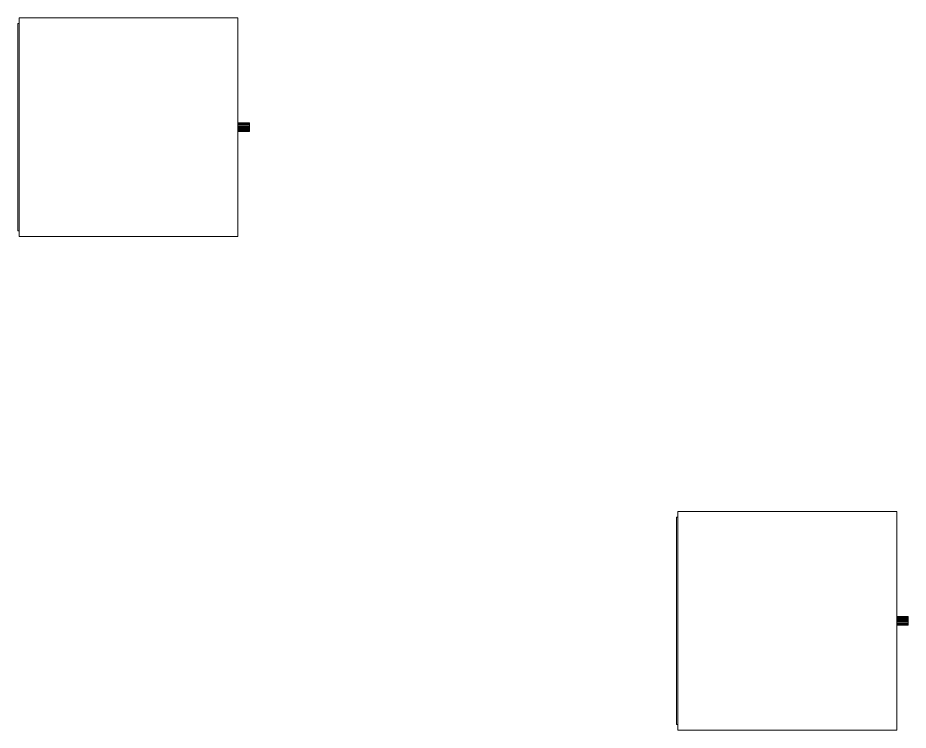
# Model space of a CAD drawing. Header units: inches. Extents: x -3354 to -3, y -8 to 1149.
# Drawn here: x -2817.7 to -2740.4, y 1087.3 to 1149.2 of the extents above; entities that cross this region are included whole.
import ezdxf

# ---------------------------------------------------------------- set-up
doc = ezdxf.new("R2010")
doc.units = ezdxf.units.IN
doc.header["$MEASUREMENT"] = 0
doc.layers.add('M-EQPM', color=50, linetype='Continuous', lineweight=13)

# ---------------------------------------------------------------- blocks, each defined once
blk = doc.blocks.new('TSM_80in_cabinet_ECM_motor - TSM18_208V_1PH-ECM-Style 5-947448-01 - Lower Parking Level')
at = {"layer": 'M-EQPM', "color": 181, "transparency": 33554496}
mesh = blk.add_polyface(dxfattribs=at)
corners = [(-0.375, 10.5, 3.125), (-0.362, 10.5, 3.222), (-0.325, 10.5, 3.312), (-0.265, 10.5, 3.39), (-0.188, 10.5, 3.45), (-0.097, 10.5, 3.487), (0, 10.5, 3.5), (0.097, 10.5, 3.487), (0.188, 10.5, 3.45), (0.265, 10.5, 3.39), (0.325, 10.5, 3.312), (0.362, 10.5, 3.222), (0.375, 10.5, 3.125), (0.362, 10.5, 3.028), (0.325, 10.5, 2.938), (0.265, 10.5, 2.86), (0.188, 10.5, 2.8), (0.097, 10.5, 2.763), (0, 10.5, 2.75), (-0.097, 10.5, 2.763), (-0.188, 10.5, 2.8), (-0.265, 10.5, 2.86), (-0.325, 10.5, 2.938), (-0.362, 10.5, 3.028)]
mesh.append_faces([[corners[k] for k in face] for face in [(11, 8, 9, 10), (17, 15, 16)]], dxfattribs={"vtx0": -1, "color": 181})
mesh.append_faces([[corners[k] for k in face] for face in [(13, 8, 11, 12)]], dxfattribs={"vtx0": -1, "vtx1": -1, "color": 181})
mesh.append_faces([[corners[k] for k in face] for face in [(13, 17, 20, 8)]], dxfattribs={"vtx0": -1, "vtx1": -1, "vtx2": -1, "vtx3": -1, "color": 181})
mesh.append_faces([[corners[k] for k in face] for face in [(4, 7, 8, 20)]], dxfattribs={"vtx0": -1, "vtx2": -1, "vtx3": -1, "color": 181})
mesh.append_faces([[corners[k] for k in face] for face in [(4, 22, 23, 0)]], dxfattribs={"vtx0": -1, "vtx3": -1, "color": 181})
mesh.append_faces([[corners[k] for k in face] for face in [(3, 4, 0), (21, 22, 4, 20)]], dxfattribs={"vtx1": -1, "vtx2": -1, "color": 181})
mesh.append_faces([[corners[k] for k in face] for face in [(13, 14, 15, 17)]], dxfattribs={"vtx2": -1, "vtx3": -1, "color": 181})
mesh.append_faces([[corners[k] for k in face] for face in [(4, 5, 6, 7), (0, 1, 2, 3), (17, 18, 19, 20)]], dxfattribs={"vtx3": -1, "color": 181})
mesh = blk.add_polyface(dxfattribs=at)
corners = [(0.375, 10.5, 3.125), (0.362, 10.5, 3.222), (0.325, 10.5, 3.312), (0.265, 10.5, 3.39), (0.188, 10.5, 3.45), (0.097, 10.5, 3.487), (0, 10.5, 3.5), (-0.097, 10.5, 3.487), (-0.188, 10.5, 3.45), (-0.265, 10.5, 3.39), (-0.325, 10.5, 3.312), (-0.362, 10.5, 3.222), (-0.375, 10.5, 3.125), (-0.375, 9.5, 3.125), (-0.362, 9.5, 3.222), (-0.325, 9.5, 3.312), (-0.265, 9.5, 3.39), (-0.188, 9.5, 3.45), (-0.097, 9.5, 3.487), (0, 9.5, 3.5), (0.097, 9.5, 3.487), (0.188, 9.5, 3.45), (0.265, 9.5, 3.39), (0.325, 9.5, 3.312), (0.362, 9.5, 3.222), (0.375, 9.5, 3.125)]
mesh.append_faces([[corners[k] for k in face] for face in [(13, 14, 11, 12), (0, 1, 24, 25)]], dxfattribs={"vtx1": -1, "color": 181})
mesh.append_faces([[corners[k] for k in face] for face in [(14, 15, 10, 11), (16, 17, 8, 9), (15, 16, 9, 10), (17, 18, 7, 8), (6, 7, 18, 19), (19, 20, 5, 6), (20, 21, 4, 5), (22, 23, 2, 3), (21, 22, 3, 4), (23, 24, 1, 2)]], dxfattribs={"vtx1": -1, "vtx3": -1, "color": 181})
mesh = blk.add_polyface(dxfattribs=at)
corners = [(-0.375, 10.5, 3.125), (-0.362, 10.5, 3.028), (-0.325, 10.5, 2.938), (-0.265, 10.5, 2.86), (-0.188, 10.5, 2.8), (-0.097, 10.5, 2.763), (0, 10.5, 2.75), (0.097, 10.5, 2.763), (0.188, 10.5, 2.8), (0.265, 10.5, 2.86), (0.325, 10.5, 2.938), (0.362, 10.5, 3.028), (0.375, 10.5, 3.125), (0.375, 9.5, 3.125), (0.362, 9.5, 3.028), (0.325, 9.5, 2.938), (0.265, 9.5, 2.86), (0.188, 9.5, 2.8), (0.097, 9.5, 2.763), (0, 9.5, 2.75), (-0.097, 9.5, 2.763), (-0.188, 9.5, 2.8), (-0.265, 9.5, 2.86), (-0.325, 9.5, 2.938), (-0.362, 9.5, 3.028), (-0.375, 9.5, 3.125)]
mesh.append_faces([[corners[k] for k in face] for face in [(13, 14, 11, 12), (0, 1, 24, 25)]], dxfattribs={"vtx1": -1, "color": 181})
mesh.append_faces([[corners[k] for k in face] for face in [(14, 15, 10, 11), (16, 17, 8, 9), (15, 16, 9, 10), (17, 18, 7, 8), (6, 7, 18, 19), (19, 20, 5, 6), (20, 21, 4, 5), (22, 23, 2, 3), (21, 22, 3, 4), (23, 24, 1, 2)]], dxfattribs={"vtx1": -1, "vtx3": -1, "color": 181})
mesh = blk.add_polyface(dxfattribs=at)
corners = [(-9.5, 9.5, 15.813), (-9.5, -9.5, 15.813), (9.5, -9.5, 15.813), (9.5, 9.5, 15.813)]
mesh.append_faces([[corners[k] for k in face] for face in [(0, 1, 2, 3)]], dxfattribs={"color": 181})
at = {"layer": 'M-EQPM', "color": 9}
mesh = blk.add_polyface(dxfattribs=at)
corners = [(9.5, -9.5), (-9.5, -9.5), (-9.5, 9.5), (9.5, 9.5)]
mesh.append_faces([[corners[k] for k in face] for face in [(0, 1, 2, 3)]], dxfattribs={"color": 9})
mesh = blk.add_polyface(dxfattribs=at)
corners = [(-9.5, 9.5), (-9.5, -9.5), (-9.5, -9.5, 15.813), (-9.5, 9.5, 15.813)]
mesh.append_faces([[corners[k] for k in face] for face in [(0, 1, 2, 3)]], dxfattribs={"color": 9})
mesh = blk.add_polyface(dxfattribs=at)
corners = [(9.5, 9.5), (-9.5, 9.5), (-9.5, 9.5, 15.813), (9.5, 9.5, 15.813)]
mesh.append_faces([[corners[k] for k in face] for face in [(0, 1, 2, 3)]], dxfattribs={"color": 9})
at = {"layer": 'M-EQPM', "color": 181, "transparency": 33554496}
mesh = blk.add_polyface(dxfattribs=at)
corners = [(-0.375, 9.5, 3.125), (-0.362, 9.5, 3.028), (-0.325, 9.5, 2.938), (-0.265, 9.5, 2.86), (-0.188, 9.5, 2.8), (-0.097, 9.5, 2.763), (0, 9.5, 2.75), (0.097, 9.5, 2.763), (0.188, 9.5, 2.8), (0.265, 9.5, 2.86), (0.325, 9.5, 2.938), (0.362, 9.5, 3.028), (0.375, 9.5, 3.125), (0.362, 9.5, 3.222), (0.325, 9.5, 3.312), (0.265, 9.5, 3.39), (0.188, 9.5, 3.45), (0.097, 9.5, 3.487), (0, 9.5, 3.5), (-0.097, 9.5, 3.487), (-0.188, 9.5, 3.45), (-0.265, 9.5, 3.39), (-0.325, 9.5, 3.312), (-0.362, 9.5, 3.222)]
mesh.append_faces([[corners[k] for k in face] for face in [(9, 7, 8), (15, 12, 13, 14)]], dxfattribs={"vtx0": -1, "color": 181})
mesh.append_faces([[corners[k] for k in face] for face in [(20, 11, 16, 17)]], dxfattribs={"vtx0": -1, "vtx1": -1, "vtx3": -1, "color": 181})
mesh.append_faces([[corners[k] for k in face] for face in [(12, 15, 16, 11)]], dxfattribs={"vtx0": -1, "vtx2": -1, "color": 181})
mesh.append_faces([[corners[k] for k in face] for face in [(4, 6, 7, 11), (20, 3, 4, 11)]], dxfattribs={"vtx0": -1, "vtx2": -1, "vtx3": -1, "color": 181})
mesh.append_faces([[corners[k] for k in face] for face in [(2, 3, 20, 1)]], dxfattribs={"vtx1": -1, "vtx2": -1, "color": 181})
mesh.append_faces([[corners[k] for k in face] for face in [(0, 1, 20, 21)]], dxfattribs={"vtx1": -1, "vtx3": -1, "color": 181})
mesh.append_faces([[corners[k] for k in face] for face in [(4, 5, 6), (22, 23, 0, 21), (18, 19, 20, 17)]], dxfattribs={"vtx2": -1, "color": 181})
mesh.append_faces([[corners[k] for k in face] for face in [(9, 10, 11, 7)]], dxfattribs={"vtx2": -1, "vtx3": -1, "color": 181})
at = {"layer": 'M-EQPM', "color": 9}
mesh = blk.add_polyface(dxfattribs=at)
corners = [(9.5, -9.5), (9.5, 9.5), (9.5, 9.5, 15.813), (9.5, -9.5, 15.813)]
mesh.append_faces([[corners[k] for k in face] for face in [(0, 1, 2, 3)]], dxfattribs={"color": 9})
mesh = blk.add_polyface(dxfattribs=at)
corners = [(-9.5, -9.5), (9.5, -9.5), (9.5, -9.5, 15.813), (-9.5, -9.5, 15.813)]
mesh.append_faces([[corners[k] for k in face] for face in [(0, 1, 2, 3)]], dxfattribs={"color": 9})
at = {"layer": 'M-EQPM', "color": 181, "transparency": 33554496}
mesh = blk.add_polyface(dxfattribs=at)
corners = [(9, -9.625, 15.813), (9, -9.5, 15.813), (-9, -9.5, 15.813), (-9, -9.625, 15.813)]
mesh.append_faces([[corners[k] for k in face] for face in [(0, 1, 2, 3)]], dxfattribs={"color": 181})
mesh = blk.add_polyface(dxfattribs=at)
corners = [(-9, -9.625, 15.813), (-9, -9.5, 15.813), (-9, -9.5, 6), (-9, -9.625, 6)]
mesh.append_faces([[corners[k] for k in face] for face in [(0, 1, 2, 3)]], dxfattribs={"color": 181})
mesh = blk.add_polyface(dxfattribs=at)
corners = [(-9, -9.625, 6), (-9, -9.5, 6), (9, -9.5, 6), (9, -9.625, 6)]
mesh.append_faces([[corners[k] for k in face] for face in [(0, 1, 2, 3)]], dxfattribs={"color": 181})
mesh = blk.add_polyface(dxfattribs=at)
corners = [(9, -9.5, 6), (-9, -9.5, 6), (-9, -9.5, 15.813), (9, -9.5, 15.813)]
mesh.append_faces([[corners[k] for k in face] for face in [(0, 1, 2, 3)]], dxfattribs={"color": 181})
mesh = blk.add_polyface(dxfattribs=at)
corners = [(-9, -9.625, 6), (9, -9.625, 6), (9, -9.625, 15.813), (-9, -9.625, 15.813)]
mesh.append_faces([[corners[k] for k in face] for face in [(0, 1, 2, 3)]], dxfattribs={"color": 181})
mesh = blk.add_polyface(dxfattribs=at)
corners = [(9, -9.625, 6), (9, -9.5, 6), (9, -9.5, 15.813), (9, -9.625, 15.813)]
mesh.append_faces([[corners[k] for k in face] for face in [(0, 1, 2, 3)]], dxfattribs={"color": 181})
blk = doc.blocks.new('TSM_80in_cabinet_ECM_motor - TSM12_208V_1PH-ECM-Style 5-947445-01 - Lower Parking Level')
at = {"layer": 'M-EQPM', "color": 181, "transparency": 33554496}
mesh = blk.add_polyface(dxfattribs=at)
corners = [(-0.375, 10.5, 3.125), (-0.362, 10.5, 3.222), (-0.325, 10.5, 3.312), (-0.265, 10.5, 3.39), (-0.188, 10.5, 3.45), (-0.097, 10.5, 3.487), (0, 10.5, 3.5), (0.097, 10.5, 3.487), (0.188, 10.5, 3.45), (0.265, 10.5, 3.39), (0.325, 10.5, 3.312), (0.362, 10.5, 3.222), (0.375, 10.5, 3.125), (0.362, 10.5, 3.028), (0.325, 10.5, 2.938), (0.265, 10.5, 2.86), (0.188, 10.5, 2.8), (0.097, 10.5, 2.763), (0, 10.5, 2.75), (-0.097, 10.5, 2.763), (-0.188, 10.5, 2.8), (-0.265, 10.5, 2.86), (-0.325, 10.5, 2.938), (-0.362, 10.5, 3.028)]
mesh.append_faces([[corners[k] for k in face] for face in [(11, 8, 9, 10), (17, 15, 16)]], dxfattribs={"vtx0": -1, "color": 181})
mesh.append_faces([[corners[k] for k in face] for face in [(13, 8, 11, 12)]], dxfattribs={"vtx0": -1, "vtx1": -1, "color": 181})
mesh.append_faces([[corners[k] for k in face] for face in [(13, 17, 20, 8)]], dxfattribs={"vtx0": -1, "vtx1": -1, "vtx2": -1, "vtx3": -1, "color": 181})
mesh.append_faces([[corners[k] for k in face] for face in [(4, 7, 8, 20)]], dxfattribs={"vtx0": -1, "vtx2": -1, "vtx3": -1, "color": 181})
mesh.append_faces([[corners[k] for k in face] for face in [(4, 22, 23, 0)]], dxfattribs={"vtx0": -1, "vtx3": -1, "color": 181})
mesh.append_faces([[corners[k] for k in face] for face in [(3, 4, 0), (21, 22, 4, 20)]], dxfattribs={"vtx1": -1, "vtx2": -1, "color": 181})
mesh.append_faces([[corners[k] for k in face] for face in [(13, 14, 15, 17)]], dxfattribs={"vtx2": -1, "vtx3": -1, "color": 181})
mesh.append_faces([[corners[k] for k in face] for face in [(4, 5, 6, 7), (0, 1, 2, 3), (17, 18, 19, 20)]], dxfattribs={"vtx3": -1, "color": 181})
mesh = blk.add_polyface(dxfattribs=at)
corners = [(0.375, 10.5, 3.125), (0.362, 10.5, 3.222), (0.325, 10.5, 3.312), (0.265, 10.5, 3.39), (0.188, 10.5, 3.45), (0.097, 10.5, 3.487), (0, 10.5, 3.5), (-0.097, 10.5, 3.487), (-0.188, 10.5, 3.45), (-0.265, 10.5, 3.39), (-0.325, 10.5, 3.312), (-0.362, 10.5, 3.222), (-0.375, 10.5, 3.125), (-0.375, 9.5, 3.125), (-0.362, 9.5, 3.222), (-0.325, 9.5, 3.312), (-0.265, 9.5, 3.39), (-0.188, 9.5, 3.45), (-0.097, 9.5, 3.487), (0, 9.5, 3.5), (0.097, 9.5, 3.487), (0.188, 9.5, 3.45), (0.265, 9.5, 3.39), (0.325, 9.5, 3.312), (0.362, 9.5, 3.222), (0.375, 9.5, 3.125)]
mesh.append_faces([[corners[k] for k in face] for face in [(13, 14, 11, 12), (0, 1, 24, 25)]], dxfattribs={"vtx1": -1, "color": 181})
mesh.append_faces([[corners[k] for k in face] for face in [(14, 15, 10, 11), (16, 17, 8, 9), (15, 16, 9, 10), (17, 18, 7, 8), (6, 7, 18, 19), (19, 20, 5, 6), (20, 21, 4, 5), (22, 23, 2, 3), (21, 22, 3, 4), (23, 24, 1, 2)]], dxfattribs={"vtx1": -1, "vtx3": -1, "color": 181})
mesh = blk.add_polyface(dxfattribs=at)
corners = [(-0.375, 10.5, 3.125), (-0.362, 10.5, 3.028), (-0.325, 10.5, 2.938), (-0.265, 10.5, 2.86), (-0.188, 10.5, 2.8), (-0.097, 10.5, 2.763), (0, 10.5, 2.75), (0.097, 10.5, 2.763), (0.188, 10.5, 2.8), (0.265, 10.5, 2.86), (0.325, 10.5, 2.938), (0.362, 10.5, 3.028), (0.375, 10.5, 3.125), (0.375, 9.5, 3.125), (0.362, 9.5, 3.028), (0.325, 9.5, 2.938), (0.265, 9.5, 2.86), (0.188, 9.5, 2.8), (0.097, 9.5, 2.763), (0, 9.5, 2.75), (-0.097, 9.5, 2.763), (-0.188, 9.5, 2.8), (-0.265, 9.5, 2.86), (-0.325, 9.5, 2.938), (-0.362, 9.5, 3.028), (-0.375, 9.5, 3.125)]
mesh.append_faces([[corners[k] for k in face] for face in [(13, 14, 11, 12), (0, 1, 24, 25)]], dxfattribs={"vtx1": -1, "color": 181})
mesh.append_faces([[corners[k] for k in face] for face in [(14, 15, 10, 11), (16, 17, 8, 9), (15, 16, 9, 10), (17, 18, 7, 8), (6, 7, 18, 19), (19, 20, 5, 6), (20, 21, 4, 5), (22, 23, 2, 3), (21, 22, 3, 4), (23, 24, 1, 2)]], dxfattribs={"vtx1": -1, "vtx3": -1, "color": 181})
mesh = blk.add_polyface(dxfattribs=at)
corners = [(-9.5, 9.5, 15.813), (-9.5, -9.5, 15.813), (9.5, -9.5, 15.813), (9.5, 9.5, 15.813)]
mesh.append_faces([[corners[k] for k in face] for face in [(0, 1, 2, 3)]], dxfattribs={"color": 181})
at = {"layer": 'M-EQPM', "color": 9}
mesh = blk.add_polyface(dxfattribs=at)
corners = [(9.5, -9.5), (-9.5, -9.5), (-9.5, 9.5), (9.5, 9.5)]
mesh.append_faces([[corners[k] for k in face] for face in [(0, 1, 2, 3)]], dxfattribs={"color": 9})
mesh = blk.add_polyface(dxfattribs=at)
corners = [(-9.5, 9.5), (-9.5, -9.5), (-9.5, -9.5, 15.813), (-9.5, 9.5, 15.813)]
mesh.append_faces([[corners[k] for k in face] for face in [(0, 1, 2, 3)]], dxfattribs={"color": 9})
mesh = blk.add_polyface(dxfattribs=at)
corners = [(9.5, 9.5), (-9.5, 9.5), (-9.5, 9.5, 15.813), (9.5, 9.5, 15.813)]
mesh.append_faces([[corners[k] for k in face] for face in [(0, 1, 2, 3)]], dxfattribs={"color": 9})
at = {"layer": 'M-EQPM', "color": 181, "transparency": 33554496}
mesh = blk.add_polyface(dxfattribs=at)
corners = [(-0.375, 9.5, 3.125), (-0.362, 9.5, 3.028), (-0.325, 9.5, 2.938), (-0.265, 9.5, 2.86), (-0.188, 9.5, 2.8), (-0.097, 9.5, 2.763), (0, 9.5, 2.75), (0.097, 9.5, 2.763), (0.188, 9.5, 2.8), (0.265, 9.5, 2.86), (0.325, 9.5, 2.938), (0.362, 9.5, 3.028), (0.375, 9.5, 3.125), (0.362, 9.5, 3.222), (0.325, 9.5, 3.312), (0.265, 9.5, 3.39), (0.188, 9.5, 3.45), (0.097, 9.5, 3.487), (0, 9.5, 3.5), (-0.097, 9.5, 3.487), (-0.188, 9.5, 3.45), (-0.265, 9.5, 3.39), (-0.325, 9.5, 3.312), (-0.362, 9.5, 3.222)]
mesh.append_faces([[corners[k] for k in face] for face in [(9, 7, 8), (15, 12, 13, 14)]], dxfattribs={"vtx0": -1, "color": 181})
mesh.append_faces([[corners[k] for k in face] for face in [(20, 11, 16, 17)]], dxfattribs={"vtx0": -1, "vtx1": -1, "vtx3": -1, "color": 181})
mesh.append_faces([[corners[k] for k in face] for face in [(12, 15, 16, 11)]], dxfattribs={"vtx0": -1, "vtx2": -1, "color": 181})
mesh.append_faces([[corners[k] for k in face] for face in [(4, 6, 7, 11), (20, 3, 4, 11)]], dxfattribs={"vtx0": -1, "vtx2": -1, "vtx3": -1, "color": 181})
mesh.append_faces([[corners[k] for k in face] for face in [(2, 3, 20, 1)]], dxfattribs={"vtx1": -1, "vtx2": -1, "color": 181})
mesh.append_faces([[corners[k] for k in face] for face in [(0, 1, 20, 21)]], dxfattribs={"vtx1": -1, "vtx3": -1, "color": 181})
mesh.append_faces([[corners[k] for k in face] for face in [(4, 5, 6), (22, 23, 0, 21), (18, 19, 20, 17)]], dxfattribs={"vtx2": -1, "color": 181})
mesh.append_faces([[corners[k] for k in face] for face in [(9, 10, 11, 7)]], dxfattribs={"vtx2": -1, "vtx3": -1, "color": 181})
at = {"layer": 'M-EQPM', "color": 9}
mesh = blk.add_polyface(dxfattribs=at)
corners = [(9.5, -9.5), (9.5, 9.5), (9.5, 9.5, 15.813), (9.5, -9.5, 15.813)]
mesh.append_faces([[corners[k] for k in face] for face in [(0, 1, 2, 3)]], dxfattribs={"color": 9})
mesh = blk.add_polyface(dxfattribs=at)
corners = [(-9.5, -9.5), (9.5, -9.5), (9.5, -9.5, 15.813), (-9.5, -9.5, 15.813)]
mesh.append_faces([[corners[k] for k in face] for face in [(0, 1, 2, 3)]], dxfattribs={"color": 9})
at = {"layer": 'M-EQPM', "color": 181, "transparency": 33554496}
mesh = blk.add_polyface(dxfattribs=at)
corners = [(9, -9.625, 15.813), (9, -9.5, 15.813), (-9, -9.5, 15.813), (-9, -9.625, 15.813)]
mesh.append_faces([[corners[k] for k in face] for face in [(0, 1, 2, 3)]], dxfattribs={"color": 181})
mesh = blk.add_polyface(dxfattribs=at)
corners = [(-9, -9.625, 15.813), (-9, -9.5, 15.813), (-9, -9.5, 6), (-9, -9.625, 6)]
mesh.append_faces([[corners[k] for k in face] for face in [(0, 1, 2, 3)]], dxfattribs={"color": 181})
mesh = blk.add_polyface(dxfattribs=at)
corners = [(-9, -9.625, 6), (-9, -9.5, 6), (9, -9.5, 6), (9, -9.625, 6)]
mesh.append_faces([[corners[k] for k in face] for face in [(0, 1, 2, 3)]], dxfattribs={"color": 181})
mesh = blk.add_polyface(dxfattribs=at)
corners = [(9, -9.5, 6), (-9, -9.5, 6), (-9, -9.5, 15.813), (9, -9.5, 15.813)]
mesh.append_faces([[corners[k] for k in face] for face in [(0, 1, 2, 3)]], dxfattribs={"color": 181})
mesh = blk.add_polyface(dxfattribs=at)
corners = [(-9, -9.625, 6), (9, -9.625, 6), (9, -9.625, 15.813), (-9, -9.625, 15.813)]
mesh.append_faces([[corners[k] for k in face] for face in [(0, 1, 2, 3)]], dxfattribs={"color": 181})
mesh = blk.add_polyface(dxfattribs=at)
corners = [(9, -9.625, 6), (9, -9.5, 6), (9, -9.5, 15.813), (9, -9.625, 15.813)]
mesh.append_faces([[corners[k] for k in face] for face in [(0, 1, 2, 3)]], dxfattribs={"color": 181})

msp = doc.modelspace()

# ---------------------------------------------------------------- block references
at = {"layer": 'M-EQPM', "color": 9, "rotation": 269.9999999999997}
for name, p in [('TSM_80in_cabinet_ECM_motor - TSM12_208V_1PH-ECM-Style 5-947445-01 - Lower Parking Level', (-2808.092, 1139.671, 494.75)), ('TSM_80in_cabinet_ECM_motor - TSM18_208V_1PH-ECM-Style 5-947448-01 - Lower Parking Level', (-2750.875, 1096.78, 494.75))]:
    msp.add_blockref(name, p, dxfattribs=at)

doc.saveas('drawing.dxf')
